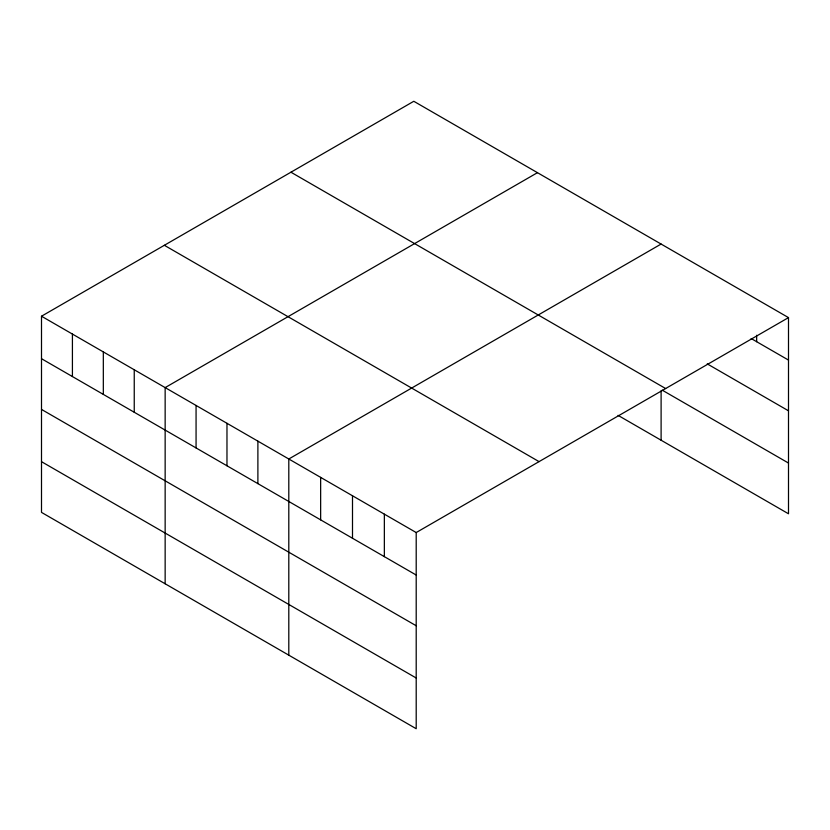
<?xml version="1.0" encoding="UTF-8"?>
<svg xmlns="http://www.w3.org/2000/svg" width="830" height="830" viewBox="0 0 830 830"><rect width="100%" height="100%" fill="white"/><g stroke="black" fill="none" stroke-linecap="round" stroke-linejoin="round"><path stroke-width="1.25" d="M41.5 316.22L416.204 532.549L416.204 728.719L41.5 512.39L41.5 316.22L413.797 101.281L788.5 317.61L788.5 513.78L618.049 415.363M537.456 172.671L165.149 387.61L165.149 583.78M661.105 244.051L288.799 459L288.799 655.171M416.204 532.549L788.5 317.61M751.16 338.536L788.5 360.085M707.233 363.882L788.5 410.809M290.946 172.215L665.639 388.544M662.205 390.142L788.5 463.057M164.361 245.296L539.054 461.625M41.5 358.705L416.204 575.034M41.5 409.418L416.204 625.758M41.5 461.677L416.204 678.006M756.649 335.268L756.649 341.701M661.105 390.774L661.105 440.222M384.352 514.164L384.352 556.65M352.501 495.78L352.501 538.255M320.65 477.385L320.65 519.87M257.891 441.155L257.891 483.641M226.974 423.31L226.974 465.786M196.067 405.455L196.067 447.941M134.242 369.765L134.242 412.251M103.325 351.92L103.325 394.395M72.418 334.075L72.418 376.55"/></g></svg>
